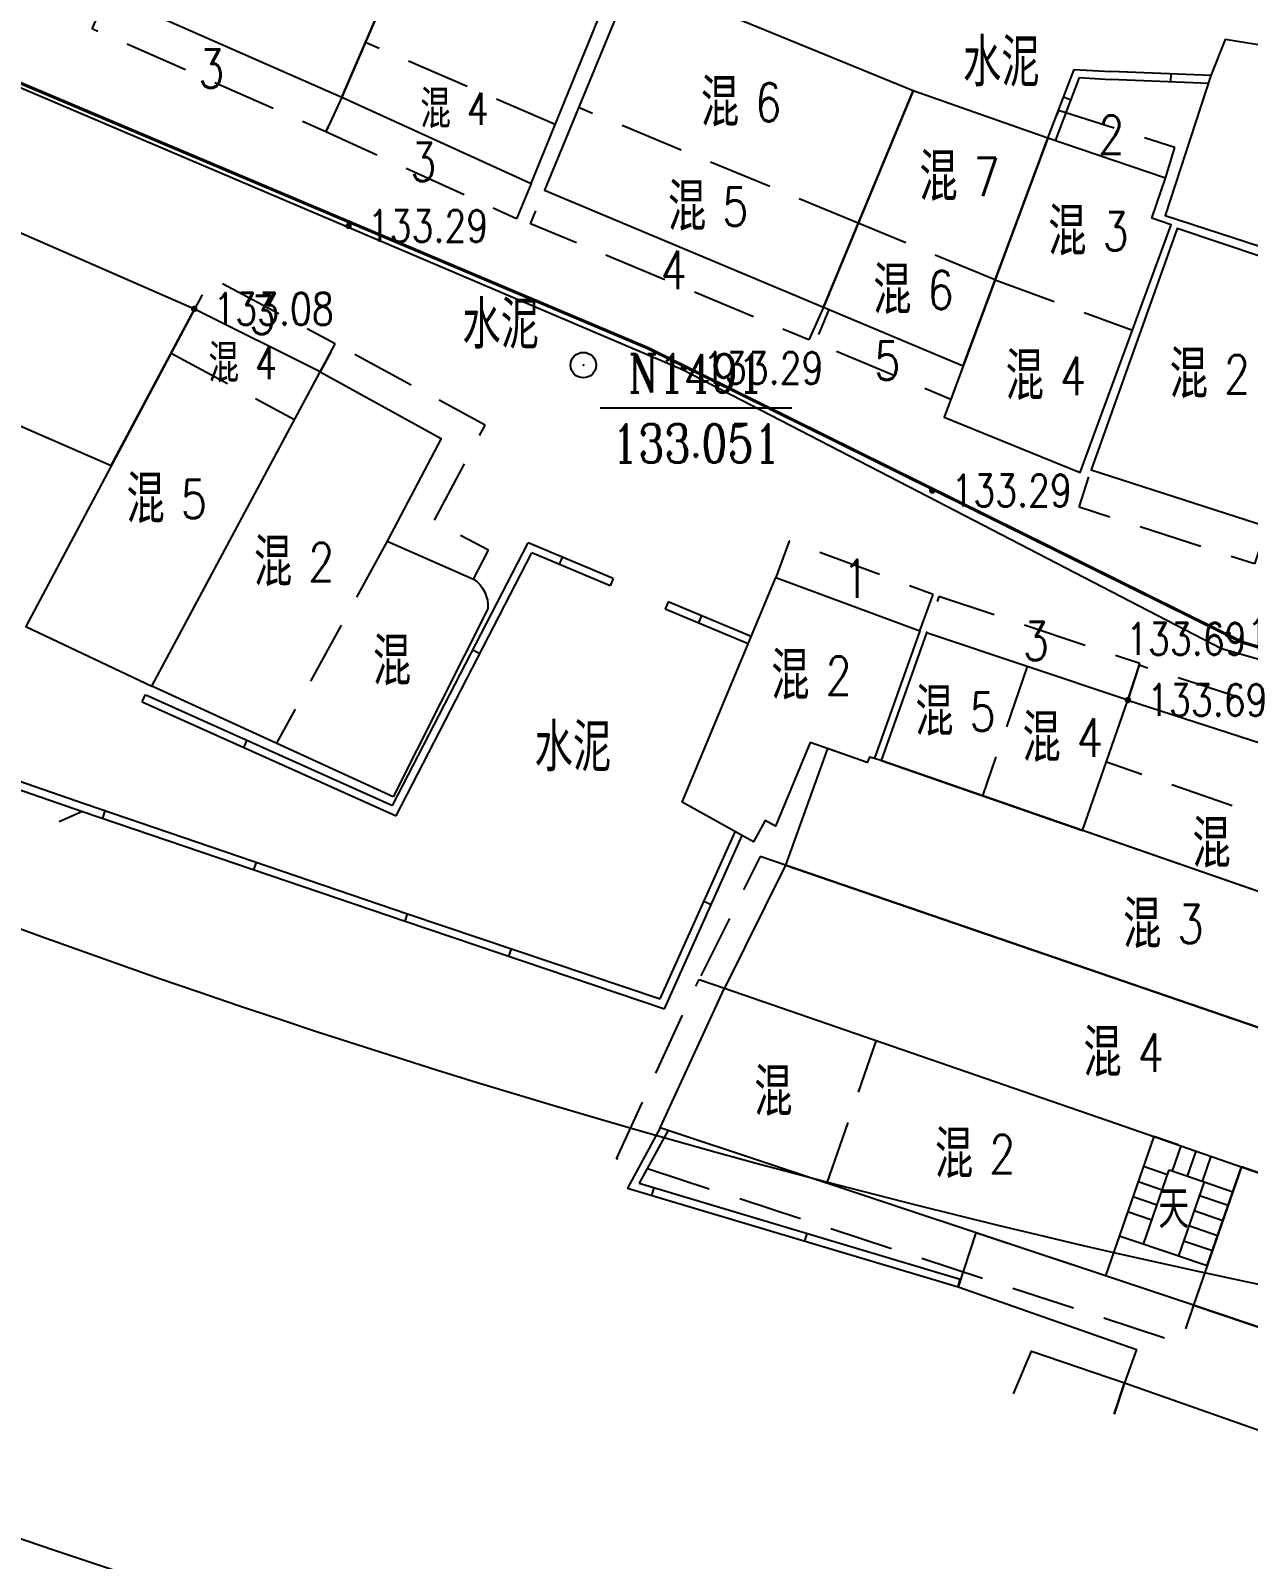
# Model space of a CAD drawing. Extents: x 529262 to 576451, y 2694391 to 2717535.
# Drawn here: x 566896.51 to 566934.64, y 2709936.6 to 2709984.47 of the extents above; entities that cross this region are included whole.
import ezdxf
from ezdxf.enums import TextEntityAlignment as Align
from ezdxf.xclip import XClip

# ---------------------------------------------------------------- set-up
doc = ezdxf.new("R2010")
doc.units = 0
doc.header["$XCLIPFRAME"] = 0
doc.linetypes.add('X5', pattern=[3, 2, -1])
for name, color, linetype in [('a红线图', 1, 'Continuous'), ('GCD', 8, 'Continuous'), ('JMD', 8, 'Continuous'), ('KZD', 8, 'Continuous'), ('PP-COM', 7, 'Continuous'), ('RD-中线', 40, 'Continuous'), ('RD-红线', 7, 'Continuous'), ('ZJ', 7, 'Continuous'), ('污水管径标注_W10-', 202, 'Continuous')]:
    doc.layers.add(name, color=color, linetype=linetype)
doc.styles.add('HZ', font='rs.shx', dxfattribs={"width": 0.8, "bigfont": 'hztxt.shx'})
doc.styles.add('romanc', font='romanc.shx', dxfattribs={"width": 0.8})

# ---------------------------------------------------------------- blocks, each defined once
blk = doc.blocks.new('A$C19FD0107')
at = {"layer": 'RD-中线', "color": 8, "linetype": 'Continuous', "flags": 128}
for points in [[(-4915.644, 15741.627), (-4680.014, 15724.535, -0.06919), (-4464.529, 15678.478), (-4107.284, 15548.587, 0.074087), (-4020.642, 15530.949), (-3764.952, 15517.406)], [(-4490.734, 14139.438, 0), (-4490.29, 14139.417)], [(-3818.251, 14086.168, 0), (-3817.74, 14086.169)]]:
    blk.add_lwpolyline(points, format="xyb", dxfattribs=at)
at = {"layer": 'RD-红线', "color": 8, "linetype": 'Continuous', "flags": 128}
blk.add_lwpolyline([(-4584.201, 15730.063, -0.039951), (-4458.379, 15695.394), (-4101.133, 15565.504, 0.074087), (-4019.69, 15548.924), (-3378.211, 15514.945)], format="xyb", dxfattribs=at)
blk = doc.blocks.new('gc117')
at = {"color": 8}
blk.add_circle((0, 0), 0.8, dxfattribs=at)
blk.add_point((0, 0), dxfattribs=at)
blk = doc.blocks.new('GC200')
at = {"linetype": 'Continuous', "const_width": 0.2, "flags": 128}
blk.add_lwpolyline([(-0.1, 0, 1), (0.1, 0, 1)], format="xyb", close=True, dxfattribs=at)

msp = doc.modelspace()

# ---------------------------------------------------------------- linework, layer by layer
at = {"layer": 'a红线图', "color": 8, "linetype": 'Continuous', "lineweight": 0, "const_width": 0.1, "elevation": 1, "flags": 128}
msp.add_lwpolyline([(566696.597, 2710071.626), (566725.76, 2710055.912), (566732.088, 2710053.298), (566751.244, 2710045.851), (566769.178, 2710038.018), (566805.651, 2710021.905), (566842.329, 2710005.646), (566879.093, 2709990.054), (566915.838, 2709974.529), (566934.446, 2709965.319), (566949.35, 2709960.864), (566992.946, 2709958.837), (567025.375, 2709957.24)], dxfattribs=at)
msp.add_lwpolyline([(566696.597, 2710071.626), (566725.76, 2710055.912), (566732.088, 2710053.298), (566751.244, 2710045.851), (566769.178, 2710038.018), (566805.651, 2710021.905), (566842.329, 2710005.646), (566879.093, 2709990.054), (566915.838, 2709974.529), (566934.446, 2709965.319), (566949.35, 2709960.864), (566992.946, 2709958.837), (567025.375, 2709957.24)], dxfattribs=at)
at = {"layer": 'JMD', "linetype": 'Continuous'}
for p, q in [((566932.21, 2709983.119), (566932.2, 2709982.869)), ((566932.21, 2709983.119), (566932.2, 2709982.869)), ((566932.21, 2709983.119), (566932.2, 2709982.869)), ((566932.21, 2709983.119), (566932.2, 2709982.869)), ((566928.853, 2709982.395), (566929.087, 2709982.306)), ((566928.853, 2709982.395), (566929.087, 2709982.306)), ((566928.853, 2709982.395), (566929.087, 2709982.306)), ((566928.853, 2709982.395), (566929.087, 2709982.306)), ((566913.157, 2709967.987), (566913.06, 2709967.757)), ((566913.157, 2709967.987), (566913.06, 2709967.757)), ((566913.157, 2709967.987), (566913.06, 2709967.757)), ((566913.157, 2709967.987), (566913.06, 2709967.757)), ((566914.756, 2709967.315), (566914.659, 2709967.085)), ((566914.756, 2709967.315), (566914.659, 2709967.085)), ((566914.756, 2709967.315), (566914.659, 2709967.085)), ((566914.756, 2709967.315), (566914.659, 2709967.085)), ((566916.476, 2709966.586), (566916.379, 2709966.355)), ((566916.476, 2709966.586), (566916.379, 2709966.355)), ((566916.476, 2709966.586), (566916.379, 2709966.355)), ((566916.476, 2709966.586), (566916.379, 2709966.355)), ((566917.515, 2709966.153), (566917.419, 2709965.922)), ((566917.515, 2709966.153), (566917.419, 2709965.922)), ((566917.515, 2709966.153), (566917.419, 2709965.922)), ((566917.515, 2709966.153), (566917.419, 2709965.922)), ((566910.578, 2709964.958), (566910.356, 2709965.072)), ((566910.578, 2709964.958), (566910.356, 2709965.072)), ((566910.578, 2709964.958), (566910.356, 2709965.072)), ((566910.578, 2709964.958), (566910.356, 2709965.072)), ((566900.006, 2709963.452), (566900.108, 2709963.681)), ((566900.006, 2709963.452), (566900.108, 2709963.681)), ((566900.006, 2709963.452), (566900.108, 2709963.681)), ((566900.006, 2709963.452), (566900.108, 2709963.681)), ((566903.188, 2709962.026), (566903.29, 2709962.254)), ((566903.188, 2709962.026), (566903.29, 2709962.254)), ((566903.188, 2709962.026), (566903.29, 2709962.254)), ((566903.188, 2709962.026), (566903.29, 2709962.254)), ((566898.141, 2709960.022), (566897.411, 2709959.693)), ((566898.141, 2709960.022), (566897.411, 2709959.693)), ((566898.141, 2709960.022), (566897.411, 2709959.693)), ((566898.77, 2709959.808), (566898.851, 2709960.044)), ((566898.77, 2709959.808), (566898.851, 2709960.044)), ((566898.77, 2709959.808), (566898.851, 2709960.044)), ((566898.77, 2709959.808), (566898.851, 2709960.044)), ((566903.503, 2709958.195), (566903.584, 2709958.431)), ((566903.503, 2709958.195), (566903.584, 2709958.431)), ((566903.503, 2709958.195), (566903.584, 2709958.431)), ((566903.503, 2709958.195), (566903.584, 2709958.431)), ((566908.236, 2709956.582), (566908.316, 2709956.819)), ((566908.236, 2709956.582), (566908.316, 2709956.819)), ((566908.236, 2709956.582), (566908.316, 2709956.819)), ((566908.236, 2709956.582), (566908.316, 2709956.819)), ((566917.817, 2709957.095), (566917.589, 2709957.197)), ((566917.817, 2709957.095), (566917.589, 2709957.197)), ((566917.817, 2709957.095), (566917.589, 2709957.197)), ((566917.817, 2709957.095), (566917.589, 2709957.197)), ((566911.484, 2709955.486), (566911.564, 2709955.723)), ((566911.484, 2709955.486), (566911.564, 2709955.723)), ((566911.484, 2709955.486), (566911.564, 2709955.723)), ((566911.484, 2709955.486), (566911.564, 2709955.723)), ((566932.435, 2709949.584), (566931.68, 2709949.847)), ((566932.435, 2709949.584), (566931.68, 2709949.847)), ((566932.435, 2709949.584), (566931.68, 2709949.847)), ((566932.435, 2709949.584), (566931.68, 2709949.847)), ((566932.261, 2709948.767), (566932.533, 2709949.551)), ((566932.261, 2709948.767), (566932.533, 2709949.551)), ((566932.261, 2709948.767), (566932.533, 2709949.551)), ((566932.261, 2709948.767), (566932.533, 2709949.551)), ((566932.734, 2709948.603), (566933.006, 2709949.387)), ((566932.734, 2709948.603), (566933.006, 2709949.387)), ((566932.734, 2709948.603), (566933.006, 2709949.387)), ((566932.734, 2709948.603), (566933.006, 2709949.387)), ((566933.206, 2709948.439), (566933.478, 2709949.223)), ((566933.206, 2709948.439), (566933.478, 2709949.223)), ((566933.206, 2709948.439), (566933.478, 2709949.223)), ((566933.206, 2709948.439), (566933.478, 2709949.223)), ((566932.107, 2709948.639), (566931.35, 2709948.9)), ((566932.107, 2709948.639), (566931.35, 2709948.9)), ((566932.107, 2709948.639), (566931.35, 2709948.9)), ((566932.107, 2709948.639), (566931.35, 2709948.9)), ((566931.354, 2709946.474), (566932.163, 2709948.801)), ((566931.354, 2709946.474), (566932.163, 2709948.801)), ((566931.354, 2709946.474), (566932.163, 2709948.801)), ((566931.354, 2709946.474), (566932.163, 2709948.801)), ((566932.163, 2709948.801), (566933.253, 2709948.423)), ((566932.163, 2709948.801), (566933.253, 2709948.423)), ((566932.163, 2709948.801), (566933.253, 2709948.423)), ((566932.163, 2709948.801), (566933.253, 2709948.423)), ((566933.348, 2709945.805), (566934.423, 2709948.895)), ((566933.348, 2709945.805), (566934.423, 2709948.895)), ((566933.348, 2709945.805), (566934.423, 2709948.895)), ((566933.348, 2709945.805), (566934.423, 2709948.895)), ((566934.151, 2709948.111), (566934.423, 2709948.895)), ((566934.151, 2709948.111), (566934.423, 2709948.895)), ((566934.151, 2709948.111), (566934.423, 2709948.895)), ((566934.151, 2709948.111), (566934.423, 2709948.895)), ((566915.965, 2709947.998), (566916.036, 2709948.237)), ((566915.965, 2709947.998), (566916.036, 2709948.237)), ((566915.965, 2709947.998), (566916.036, 2709948.237)), ((566915.965, 2709947.998), (566916.036, 2709948.237)), ((566931.943, 2709948.167), (566931.186, 2709948.426)), ((566931.943, 2709948.167), (566931.186, 2709948.426)), ((566931.943, 2709948.167), (566931.186, 2709948.426)), ((566931.943, 2709948.167), (566931.186, 2709948.426)), ((566933.253, 2709948.423), (566932.447, 2709946.107)), ((566933.253, 2709948.423), (566932.447, 2709946.107)), ((566933.253, 2709948.423), (566932.447, 2709946.107)), ((566933.253, 2709948.423), (566932.447, 2709946.107)), ((566933.253, 2709948.423), (566934.151, 2709948.113)), ((566933.253, 2709948.423), (566934.151, 2709948.113)), ((566933.253, 2709948.423), (566934.151, 2709948.113)), ((566933.253, 2709948.423), (566934.151, 2709948.113)), ((566931.778, 2709947.695), (566931.021, 2709947.953)), ((566931.778, 2709947.695), (566931.021, 2709947.953)), ((566931.778, 2709947.695), (566931.021, 2709947.953)), ((566931.778, 2709947.695), (566931.021, 2709947.953)), ((566933.104, 2709947.996), (566934.003, 2709947.688)), ((566933.104, 2709947.996), (566934.003, 2709947.688)), ((566933.104, 2709947.996), (566934.003, 2709947.688)), ((566933.104, 2709947.996), (566934.003, 2709947.688)), ((566931.614, 2709947.223), (566930.856, 2709947.479)), ((566931.614, 2709947.223), (566930.856, 2709947.479)), ((566931.614, 2709947.223), (566930.856, 2709947.479)), ((566931.614, 2709947.223), (566930.856, 2709947.479)), ((566932.94, 2709947.524), (566933.839, 2709947.217)), ((566932.94, 2709947.524), (566933.839, 2709947.217)), ((566932.94, 2709947.524), (566933.839, 2709947.217)), ((566932.94, 2709947.524), (566933.839, 2709947.217)), ((566920.756, 2709946.568), (566920.828, 2709946.808)), ((566920.756, 2709946.568), (566920.828, 2709946.808)), ((566920.756, 2709946.568), (566920.828, 2709946.808)), ((566920.756, 2709946.568), (566920.828, 2709946.808)), ((566932.776, 2709947.051), (566933.676, 2709946.746)), ((566932.776, 2709947.051), (566933.676, 2709946.746)), ((566932.776, 2709947.051), (566933.676, 2709946.746)), ((566932.776, 2709947.051), (566933.676, 2709946.746)), ((566932.612, 2709946.579), (566933.512, 2709946.276)), ((566932.612, 2709946.579), (566933.512, 2709946.276)), ((566932.612, 2709946.579), (566933.512, 2709946.276)), ((566932.612, 2709946.579), (566933.512, 2709946.276)), ((566932.447, 2709946.107), (566933.348, 2709945.805)), ((566932.447, 2709946.107), (566933.348, 2709945.805)), ((566932.447, 2709946.107), (566933.348, 2709945.805)), ((566932.447, 2709946.107), (566933.348, 2709945.805)), ((566925.548, 2709945.139), (566925.619, 2709945.379)), ((566925.548, 2709945.139), (566925.619, 2709945.379)), ((566925.548, 2709945.139), (566925.619, 2709945.379)), ((566925.548, 2709945.139), (566925.619, 2709945.379))]:
    msp.add_line(p, q, dxfattribs=at)
at = {"layer": 'JMD', "linetype": 'Continuous', "flags": 128}
for points, elevation in [([(566908.951, 2709988.637), (566901.408, 2709991.523), (566898.919, 2709985.622), (566906.259, 2709982.39)], 133.159), ([(566908.951, 2709988.637), (566901.408, 2709991.523), (566898.919, 2709985.622), (566906.259, 2709982.39)], 133.159), ([(566908.951, 2709988.637), (566901.408, 2709991.523), (566898.919, 2709985.622), (566906.259, 2709982.39)], 133.159), ([(566908.951, 2709988.637), (566901.408, 2709991.523), (566898.919, 2709985.622), (566906.259, 2709982.39)], 133.159), ([(566914.921, 2709986.394), (566908.951, 2709988.637), (566906.259, 2709982.39), (566912.181, 2709979.682)], 133.274), ([(566914.921, 2709986.394), (566908.951, 2709988.637), (566906.259, 2709982.39), (566912.181, 2709979.682)], 133.274), ([(566914.921, 2709986.394), (566908.951, 2709988.637), (566906.259, 2709982.39), (566912.181, 2709979.682)], 133.274), ([(566914.921, 2709986.394), (566908.951, 2709988.637), (566906.259, 2709982.39), (566912.181, 2709979.682)], 133.274), ([(566921.332, 2709975.809), (566924.146, 2709982.587), (566915.371, 2709986.188), (566912.597, 2709979.472)], 133.585), ([(566921.332, 2709975.809), (566924.146, 2709982.587), (566915.371, 2709986.188), (566912.597, 2709979.472)], 133.585), ([(566921.332, 2709975.809), (566924.146, 2709982.587), (566915.371, 2709986.188), (566912.597, 2709979.472)], 133.585), ([(566921.332, 2709975.809), (566924.146, 2709982.587), (566915.371, 2709986.188), (566912.597, 2709979.472)], 133.585), ([(566950.542, 2709973.753), (566952.284, 2709980.015), (566942.985, 2709982.548), (566940.037, 2709983.364), (566938.829, 2709983.402), (566933.907, 2709984.188), (566933.465, 2709983.068), (566932.037, 2709978.677), (566938.423, 2709976.6), (566938.552, 2709977.144), (566938.943, 2709978.78), (566939.594, 2709981.51), (566942.485, 2709980.752), (566941.268, 2709976.376)], 133.831), ([(566950.542, 2709973.753), (566952.284, 2709980.015), (566942.985, 2709982.548), (566940.037, 2709983.364), (566938.829, 2709983.402), (566933.907, 2709984.188), (566933.465, 2709983.068), (566932.037, 2709978.677), (566938.423, 2709976.6), (566938.552, 2709977.144), (566938.943, 2709978.78), (566939.594, 2709981.51), (566942.485, 2709980.752), (566941.268, 2709976.376)], 133.831), ([(566950.542, 2709973.753), (566952.284, 2709980.015), (566942.985, 2709982.548), (566940.037, 2709983.364), (566938.829, 2709983.402), (566933.907, 2709984.188), (566933.465, 2709983.068), (566932.037, 2709978.677), (566938.423, 2709976.6), (566938.552, 2709977.144), (566938.943, 2709978.78), (566939.594, 2709981.51), (566942.485, 2709980.752), (566941.268, 2709976.376)], 133.831), ([(566950.542, 2709973.753), (566952.284, 2709980.015), (566942.985, 2709982.548), (566940.037, 2709983.364), (566938.829, 2709983.402), (566933.907, 2709984.188), (566933.465, 2709983.068), (566932.037, 2709978.677), (566938.423, 2709976.6), (566938.552, 2709977.144), (566938.943, 2709978.78), (566939.594, 2709981.51), (566942.485, 2709980.752), (566941.268, 2709976.376)], 133.831), ([(566928.364, 2709981.101), (566924.146, 2709982.587), (566921.332, 2709975.809), (566925.713, 2709973.976)], 134.231), ([(566928.364, 2709981.101), (566924.146, 2709982.587), (566921.332, 2709975.809), (566925.713, 2709973.976)], 134.231), ([(566928.364, 2709981.101), (566924.146, 2709982.587), (566921.332, 2709975.809), (566925.713, 2709973.976)], 134.231), ([(566928.364, 2709981.101), (566924.146, 2709982.587), (566921.332, 2709975.809), (566925.713, 2709973.976)], 134.231), ([(566932.041, 2709979.852), (566928.364, 2709981.101), (566925.113, 2709972.362), (566929.374, 2709970.63), (566932.216, 2709978.39), (566931.613, 2709978.594)], 137.535), ([(566932.041, 2709979.852), (566928.364, 2709981.101), (566925.113, 2709972.362), (566929.374, 2709970.63), (566932.216, 2709978.39), (566931.613, 2709978.594)], 137.535), ([(566932.041, 2709979.852), (566928.364, 2709981.101), (566925.113, 2709972.362), (566929.374, 2709970.63), (566932.216, 2709978.39), (566931.613, 2709978.594)], 137.535), ([(566932.041, 2709979.852), (566928.364, 2709981.101), (566925.113, 2709972.362), (566929.374, 2709970.63), (566932.216, 2709978.39), (566931.613, 2709978.594)], 137.535), ([(566899.041, 2709970.85), (566901.649, 2709975.749), (566891.538, 2709980.159), (566888.924, 2709975.263)], 133.096), ([(566899.041, 2709970.85), (566901.649, 2709975.749), (566891.538, 2709980.159), (566888.924, 2709975.263)], 133.096), ([(566899.041, 2709970.85), (566901.649, 2709975.749), (566891.538, 2709980.159), (566888.924, 2709975.263)], 133.096), ([(566899.041, 2709970.85), (566901.649, 2709975.749), (566891.538, 2709980.159), (566888.924, 2709975.263)], 133.096), ([(566905.574, 2709973.784), (566901.649, 2709975.749), (566896.361, 2709965.815), (566900.306, 2709963.94)], 133.123), ([(566905.574, 2709973.784), (566901.649, 2709975.749), (566896.361, 2709965.815), (566900.306, 2709963.94)], 133.123), ([(566905.574, 2709973.784), (566901.649, 2709975.749), (566896.361, 2709965.815), (566900.306, 2709963.94)], 133.123), ([(566905.574, 2709973.784), (566901.649, 2709975.749), (566896.361, 2709965.815), (566900.306, 2709963.94)], 133.123), ([(566930.868, 2709963.51), (566946.165, 2709958.557), (566944.864, 2709954.073), (566929.449, 2709959.424)], 133.691), ([(566930.868, 2709963.51), (566946.165, 2709958.557), (566944.864, 2709954.073), (566929.449, 2709959.424)], 133.691), ([(566930.868, 2709963.51), (566946.165, 2709958.557), (566944.864, 2709954.073), (566929.449, 2709959.424)], 133.691), ([(566930.868, 2709963.51), (566946.165, 2709958.557), (566944.864, 2709954.073), (566929.449, 2709959.424)], 133.691), ([(566930.162, 2709945.481), (566926.11, 2709946.83), (566925.548, 2709945.139), (566931.133, 2709943.17), (566930.765, 2709942.126), (566939.324, 2709939.108), (566939.781, 2709940.298), (566940.62, 2709940.003), (566941.241, 2709941.75), (566932.915, 2709944.558)], 133.87), ([(566930.162, 2709945.481), (566926.11, 2709946.83), (566925.548, 2709945.139), (566931.133, 2709943.17), (566930.765, 2709942.126), (566939.324, 2709939.108), (566939.781, 2709940.298), (566940.62, 2709940.003), (566941.241, 2709941.75), (566932.915, 2709944.558)], 133.87), ([(566930.162, 2709945.481), (566926.11, 2709946.83), (566925.548, 2709945.139), (566931.133, 2709943.17), (566930.765, 2709942.126), (566939.324, 2709939.108), (566939.781, 2709940.298), (566940.62, 2709940.003), (566941.241, 2709941.75), (566932.915, 2709944.558)], 133.87), ([(566930.162, 2709945.481), (566926.11, 2709946.83), (566925.548, 2709945.139), (566931.133, 2709943.17), (566930.765, 2709942.126), (566939.324, 2709939.108), (566939.781, 2709940.298), (566940.62, 2709940.003), (566941.241, 2709941.75), (566932.915, 2709944.558)], 133.87)]:
    msp.add_lwpolyline(points, close=True, dxfattribs=dict(at, elevation=elevation))
at = {"layer": 'JMD', "linetype": 'X5', "flags": 128}
for points, elevation in [([(566906.259, 2709982.39), (566905.761, 2709981.302), (566898.437, 2709984.528), (566898.919, 2709985.622)], 132.781), ([(566906.259, 2709982.39), (566905.761, 2709981.302), (566898.437, 2709984.528), (566898.919, 2709985.622)], 132.781), ([(566906.259, 2709982.39), (566905.761, 2709981.302), (566898.437, 2709984.528), (566898.919, 2709985.622)], 132.781), ([(566906.259, 2709982.39), (566905.761, 2709981.302), (566898.437, 2709984.528), (566898.919, 2709985.622)], 132.781), ([(566912.937, 2709981.534), (566906.993, 2709984.095)], 133.274), ([(566912.937, 2709981.534), (566906.993, 2709984.095)], 133.274), ([(566912.937, 2709981.534), (566906.993, 2709984.095)], 133.274), ([(566912.937, 2709981.534), (566906.993, 2709984.095)], 133.274), ([(566912.181, 2709979.682), (566911.726, 2709978.575), (566905.761, 2709981.302), (566906.259, 2709982.39)], 133.274), ([(566912.181, 2709979.682), (566911.726, 2709978.575), (566905.761, 2709981.302), (566906.259, 2709982.39)], 133.274), ([(566912.181, 2709979.682), (566911.726, 2709978.575), (566905.761, 2709981.302), (566906.259, 2709982.39)], 133.274), ([(566912.181, 2709979.682), (566911.726, 2709978.575), (566905.761, 2709981.302), (566906.259, 2709982.39)], 133.274), ([(566922.425, 2709978.442), (566913.665, 2709982.06)], 134.231), ([(566922.425, 2709978.442), (566913.665, 2709982.06)], 134.231), ([(566922.425, 2709978.442), (566913.665, 2709982.06)], 134.231), ([(566922.425, 2709978.442), (566913.665, 2709982.06)], 134.231), ([(566932.041, 2709979.852), (566932.338, 2709980.811), (566928.693, 2709981.972), (566928.364, 2709981.101)], 137.535), ([(566932.041, 2709979.852), (566932.338, 2709980.811), (566928.693, 2709981.972), (566928.364, 2709981.101)], 137.535), ([(566932.041, 2709979.852), (566932.338, 2709980.811), (566928.693, 2709981.972), (566928.364, 2709981.101)], 137.535), ([(566932.041, 2709979.852), (566932.338, 2709980.811), (566928.693, 2709981.972), (566928.364, 2709981.101)], 137.535), ([(566921.332, 2709975.809), (566920.878, 2709974.787), (566912.16, 2709978.425), (566912.597, 2709979.472)], 133.585), ([(566921.332, 2709975.809), (566920.878, 2709974.787), (566912.16, 2709978.425), (566912.597, 2709979.472)], 133.585), ([(566921.332, 2709975.809), (566920.878, 2709974.787), (566912.16, 2709978.425), (566912.597, 2709979.472)], 133.585), ([(566921.332, 2709975.809), (566920.878, 2709974.787), (566912.16, 2709978.425), (566912.597, 2709979.472)], 133.585), ([(566926.68, 2709976.675), (566922.425, 2709978.442)], 134.231), ([(566926.68, 2709976.675), (566922.425, 2709978.442)], 134.231), ([(566926.68, 2709976.675), (566922.425, 2709978.442)], 134.231), ([(566926.68, 2709976.675), (566922.425, 2709978.442)], 134.231), ([(566905.574, 2709973.784), (566906.051, 2709974.663), (566902.17, 2709976.729), (566901.649, 2709975.749)], 133.252), ([(566905.574, 2709973.784), (566906.051, 2709974.663), (566902.17, 2709976.729), (566901.649, 2709975.749)], 133.252), ([(566905.574, 2709973.784), (566906.051, 2709974.663), (566902.17, 2709976.729), (566901.649, 2709975.749)], 133.252), ([(566905.574, 2709973.784), (566906.051, 2709974.663), (566902.17, 2709976.729), (566901.649, 2709975.749)], 133.252), ([(566926.68, 2709976.675), (566931.007, 2709975.09)], 134.231), ([(566926.68, 2709976.675), (566931.007, 2709975.09)], 134.231), ([(566926.68, 2709976.675), (566931.007, 2709975.09)], 134.231), ([(566926.68, 2709976.675), (566931.007, 2709975.09)], 134.231), ([(566925.713, 2709973.976), (566925.322, 2709972.925), (566921.078, 2709974.698), (566921.511, 2709975.734)], 132.539), ([(566925.713, 2709973.976), (566925.322, 2709972.925), (566921.078, 2709974.698), (566921.511, 2709975.734)], 132.539), ([(566925.713, 2709973.976), (566925.322, 2709972.925), (566921.078, 2709974.698), (566921.511, 2709975.734)], 132.539), ([(566925.713, 2709973.976), (566925.322, 2709972.925), (566921.078, 2709974.698), (566921.511, 2709975.734)], 132.539), ([(566910.381, 2709967.299), (566910.844, 2709968.202), (566909.132, 2709969.101), (566910.74, 2709972.113), (566906.051, 2709974.663), (566905.574, 2709973.784)], 134.929), ([(566910.381, 2709967.299), (566910.844, 2709968.202), (566909.132, 2709969.101), (566910.74, 2709972.113), (566906.051, 2709974.663), (566905.574, 2709973.784)], 134.929), ([(566910.381, 2709967.299), (566910.844, 2709968.202), (566909.132, 2709969.101), (566910.74, 2709972.113), (566906.051, 2709974.663), (566905.574, 2709973.784)], 134.929), ([(566910.381, 2709967.299), (566910.844, 2709968.202), (566909.132, 2709969.101), (566910.74, 2709972.113), (566906.051, 2709974.663), (566905.574, 2709973.784)], 134.929), ([(566900.912, 2709974.366), (566904.778, 2709972.297)], 133.123), ([(566900.912, 2709974.366), (566904.778, 2709972.297)], 133.123), ([(566900.912, 2709974.366), (566904.778, 2709972.297)], 133.123), ([(566900.912, 2709974.366), (566904.778, 2709972.297)], 133.123), ([(566907.678, 2709968.488), (566904.214, 2709962.157)], 133.303), ([(566907.678, 2709968.488), (566904.214, 2709962.157)], 133.303), ([(566907.678, 2709968.488), (566904.214, 2709962.157)], 133.303), ([(566907.678, 2709968.488), (566904.214, 2709962.157)], 133.303), ([(566924.354, 2709965.678), (566924.771, 2709966.815), (566920.266, 2709968.486), (566919.845, 2709967.35)], 133.599), ([(566924.354, 2709965.678), (566924.771, 2709966.815), (566920.266, 2709968.486), (566919.845, 2709967.35)], 133.599), ([(566924.354, 2709965.678), (566924.771, 2709966.815), (566920.266, 2709968.486), (566919.845, 2709967.35)], 133.599), ([(566924.354, 2709965.678), (566924.771, 2709966.815), (566920.266, 2709968.486), (566919.845, 2709967.35)], 133.599), ([(566944.864, 2709954.073), (566945.994, 2709953.665), (566947.615, 2709959.288), (566931.219, 2709964.597), (566930.868, 2709963.51)], 133.846), ([(566944.864, 2709954.073), (566945.994, 2709953.665), (566947.615, 2709959.288), (566931.219, 2709964.597), (566930.868, 2709963.51)], 133.846), ([(566944.864, 2709954.073), (566945.994, 2709953.665), (566947.615, 2709959.288), (566931.219, 2709964.597), (566930.868, 2709963.51)], 133.846), ([(566944.864, 2709954.073), (566945.994, 2709953.665), (566947.615, 2709959.288), (566931.219, 2709964.597), (566930.868, 2709963.51)], 133.846), ([(566939.804, 2709958.232), (566930.193, 2709961.568)], 149.718), ([(566939.804, 2709958.232), (566930.193, 2709961.568)], 149.718), ([(566939.804, 2709958.232), (566930.193, 2709961.568)], 149.718), ([(566939.804, 2709958.232), (566930.193, 2709961.568)], 149.718), ([(566920.144, 2709958.335), (566919.354, 2709958.606), (566917.442, 2709954.761), (566918.236, 2709954.485)], 134.507), ([(566920.144, 2709958.335), (566919.354, 2709958.606), (566917.442, 2709954.761), (566918.236, 2709954.485)], 134.507), ([(566920.144, 2709958.335), (566919.354, 2709958.606), (566917.442, 2709954.761), (566918.236, 2709954.485)], 134.507), ([(566920.144, 2709958.335), (566919.354, 2709958.606), (566917.442, 2709954.761), (566918.236, 2709954.485)], 134.507), ([(566921.448, 2709948.397), (566922.99, 2709952.832)], 136.286), ([(566921.448, 2709948.397), (566922.99, 2709952.832)], 136.286), ([(566921.448, 2709948.397), (566922.99, 2709952.832)], 136.286), ([(566921.448, 2709948.397), (566922.99, 2709952.832)], 136.286)]:
    msp.add_lwpolyline(points, dxfattribs=dict(at, elevation=elevation))
at = {"layer": 'JMD', "linetype": 'Continuous', "flags": 128}
for points in [[(566928.364, 2709981.101), (566929.18, 2709983.257)], [(566928.364, 2709981.101), (566929.18, 2709983.257)], [(566928.364, 2709981.101), (566929.18, 2709983.257)], [(566928.364, 2709981.101), (566929.18, 2709983.257)], [(566929.18, 2709983.257), (566930.329, 2709983.195)], [(566929.18, 2709983.257), (566930.329, 2709983.195)], [(566929.18, 2709983.257), (566930.329, 2709983.195)], [(566929.18, 2709983.257), (566930.329, 2709983.195)], [(566933.465, 2709983.068), (566930.329, 2709983.195)], [(566933.465, 2709983.068), (566930.329, 2709983.195)], [(566933.465, 2709983.068), (566930.329, 2709983.195)], [(566933.465, 2709983.068), (566930.329, 2709983.195)], [(566928.601, 2709981.021), (566929.349, 2709982.998)], [(566928.601, 2709981.021), (566929.349, 2709982.998)], [(566928.601, 2709981.021), (566929.349, 2709982.998)], [(566928.601, 2709981.021), (566929.349, 2709982.998)], [(566929.349, 2709982.998), (566930.319, 2709982.945)], [(566929.349, 2709982.998), (566930.319, 2709982.945)], [(566929.349, 2709982.998), (566930.319, 2709982.945)], [(566929.349, 2709982.998), (566930.319, 2709982.945)], [(566933.406, 2709982.82), (566930.319, 2709982.945)], [(566933.406, 2709982.82), (566930.319, 2709982.945)], [(566933.406, 2709982.82), (566930.319, 2709982.945)], [(566933.406, 2709982.82), (566930.319, 2709982.945)], [(566870.547, 2709969.577), (566898.141, 2709960.022)], [(566870.547, 2709969.577), (566898.141, 2709960.022)], [(566870.547, 2709969.577), (566898.141, 2709960.022)], [(566870.547, 2709969.577), (566898.141, 2709960.022)], [(566907.848, 2709960.212), (566912.092, 2709968.435)], [(566907.848, 2709960.212), (566912.092, 2709968.435)], [(566907.848, 2709960.212), (566912.092, 2709968.435)], [(566907.848, 2709960.212), (566912.092, 2709968.435)], [(566914.756, 2709967.315), (566912.092, 2709968.435)], [(566914.756, 2709967.315), (566912.092, 2709968.435)], [(566914.756, 2709967.315), (566912.092, 2709968.435)], [(566914.756, 2709967.315), (566912.092, 2709968.435)], [(566907.962, 2709959.887), (566912.207, 2709968.115)], [(566907.962, 2709959.887), (566912.207, 2709968.115)], [(566907.962, 2709959.887), (566912.207, 2709968.115)], [(566907.962, 2709959.887), (566912.207, 2709968.115)], [(566914.659, 2709967.085), (566912.207, 2709968.115)], [(566914.659, 2709967.085), (566912.207, 2709968.115)], [(566914.659, 2709967.085), (566912.207, 2709968.115)], [(566914.659, 2709967.085), (566912.207, 2709968.115)], [(566918.978, 2709965.271), (566916.379, 2709966.355)], [(566918.978, 2709965.271), (566916.379, 2709966.355)], [(566918.978, 2709965.271), (566916.379, 2709966.355)], [(566918.978, 2709965.271), (566916.379, 2709966.355)], [(566919.074, 2709965.502), (566916.476, 2709966.586)], [(566919.074, 2709965.502), (566916.476, 2709966.586)], [(566919.074, 2709965.502), (566916.476, 2709966.586)], [(566919.074, 2709965.502), (566916.476, 2709966.586)], [(566882.375, 2709965.746), (566898.222, 2709960.258)], [(566882.375, 2709965.746), (566898.222, 2709960.258)], [(566882.375, 2709965.746), (566898.222, 2709960.258)], [(566882.375, 2709965.746), (566898.222, 2709960.258)], [(566900.006, 2709963.452), (566907.962, 2709959.887)], [(566900.006, 2709963.452), (566907.962, 2709959.887)], [(566900.006, 2709963.452), (566907.962, 2709959.887)], [(566900.006, 2709963.452), (566907.962, 2709959.887)], [(566900.118, 2709963.676), (566907.848, 2709960.212)], [(566900.118, 2709963.676), (566907.848, 2709960.212)], [(566900.118, 2709963.676), (566907.848, 2709960.212)], [(566900.118, 2709963.676), (566907.848, 2709960.212)], [(566898.221, 2709960.259), (566908.316, 2709956.819)], [(566898.221, 2709960.259), (566908.316, 2709956.819)], [(566898.221, 2709960.259), (566908.316, 2709956.819)], [(566898.221, 2709960.259), (566908.316, 2709956.819)], [(566898.141, 2709960.022), (566908.236, 2709956.582)], [(566898.141, 2709960.022), (566908.236, 2709956.582)], [(566898.141, 2709960.022), (566908.236, 2709956.582)], [(566898.141, 2709960.022), (566908.236, 2709956.582)], [(566916.222, 2709954.151), (566918.571, 2709959.386)], [(566916.222, 2709954.151), (566918.571, 2709959.386)], [(566916.222, 2709954.151), (566918.571, 2709959.386)], [(566916.222, 2709954.151), (566918.571, 2709959.386)], [(566916.358, 2709953.842), (566918.79, 2709959.263)], [(566916.358, 2709953.842), (566918.79, 2709959.263)], [(566916.358, 2709953.842), (566918.79, 2709959.263)], [(566916.358, 2709953.842), (566918.79, 2709959.263)], [(566908.316, 2709956.819), (566916.222, 2709954.151)], [(566908.316, 2709956.819), (566916.222, 2709954.151)], [(566908.316, 2709956.819), (566916.222, 2709954.151)], [(566908.316, 2709956.819), (566916.222, 2709954.151)], [(566908.236, 2709956.582), (566916.358, 2709953.842)], [(566908.236, 2709956.582), (566916.358, 2709953.842)], [(566908.236, 2709956.582), (566916.358, 2709953.842)], [(566908.236, 2709956.582), (566916.358, 2709953.842)], [(566916.228, 2709950.119), (566915.196, 2709948.227)], [(566916.228, 2709950.119), (566915.196, 2709948.227)], [(566916.228, 2709950.119), (566915.196, 2709948.227)], [(566916.228, 2709950.119), (566915.196, 2709948.227)], [(566916.469, 2709950.039), (566915.563, 2709948.378)], [(566916.469, 2709950.039), (566915.563, 2709948.378)], [(566916.469, 2709950.039), (566915.563, 2709948.378)], [(566916.469, 2709950.039), (566915.563, 2709948.378)], [(566915.196, 2709948.227), (566925.548, 2709945.139)], [(566915.196, 2709948.227), (566925.548, 2709945.139)], [(566915.196, 2709948.227), (566925.548, 2709945.139)], [(566915.196, 2709948.227), (566925.548, 2709945.139)], [(566915.563, 2709948.378), (566925.619, 2709945.379)], [(566915.563, 2709948.378), (566925.619, 2709945.379)], [(566915.563, 2709948.378), (566925.619, 2709945.379)], [(566915.563, 2709948.378), (566925.619, 2709945.379)]]:
    msp.add_lwpolyline(points, dxfattribs=at)
for points in [[(566937.75, 2709976.483), (566932.408, 2709978.279), (566929.718, 2709970.72), (566935.214, 2709968.94)], [(566937.75, 2709976.483), (566932.408, 2709978.279), (566929.718, 2709970.72), (566935.214, 2709968.94)], [(566937.75, 2709976.483), (566932.408, 2709978.279), (566929.718, 2709970.72), (566935.214, 2709968.94)], [(566937.75, 2709976.483), (566932.408, 2709978.279), (566929.718, 2709970.72), (566935.214, 2709968.94)], [(566920.924, 2709962.184), (566919.829, 2709959.557), (566919.512, 2709959.734), (566919.14, 2709959.068), (566916.91, 2709960.314), (566919.845, 2709967.35), (566924.354, 2709965.678), (566922.929, 2709961.689), (566922.772, 2709961.717), (566922.707, 2709961.551)], [(566920.924, 2709962.184), (566919.829, 2709959.557), (566919.512, 2709959.734), (566919.14, 2709959.068), (566916.91, 2709960.314), (566919.845, 2709967.35), (566924.354, 2709965.678), (566922.929, 2709961.689), (566922.772, 2709961.717), (566922.707, 2709961.551)], [(566920.924, 2709962.184), (566919.829, 2709959.557), (566919.512, 2709959.734), (566919.14, 2709959.068), (566916.91, 2709960.314), (566919.845, 2709967.35), (566924.354, 2709965.678), (566922.929, 2709961.689), (566922.772, 2709961.717), (566922.707, 2709961.551)], [(566920.924, 2709962.184), (566919.829, 2709959.557), (566919.512, 2709959.734), (566919.14, 2709959.068), (566916.91, 2709960.314), (566919.845, 2709967.35), (566924.354, 2709965.678), (566922.929, 2709961.689), (566922.772, 2709961.717), (566922.707, 2709961.551)], [(566930.868, 2709963.51), (566924.566, 2709965.612), (566923.138, 2709961.614), (566929.449, 2709959.424)], [(566930.868, 2709963.51), (566924.566, 2709965.612), (566923.138, 2709961.614), (566929.449, 2709959.424)], [(566930.868, 2709963.51), (566924.566, 2709965.612), (566923.138, 2709961.614), (566929.449, 2709959.424)], [(566930.868, 2709963.51), (566924.566, 2709965.612), (566923.138, 2709961.614), (566929.449, 2709959.424)], [(566943.714, 2709950.246), (566944.864, 2709954.073), (566923.138, 2709961.614), (566922.772, 2709961.717), (566922.707, 2709961.551), (566921.458, 2709961.994), (566920.144, 2709958.335)], [(566943.714, 2709950.246), (566944.864, 2709954.073), (566923.138, 2709961.614), (566922.772, 2709961.717), (566922.707, 2709961.551), (566921.458, 2709961.994), (566920.144, 2709958.335)], [(566943.714, 2709950.246), (566944.864, 2709954.073), (566923.138, 2709961.614), (566922.772, 2709961.717), (566922.707, 2709961.551), (566921.458, 2709961.994), (566920.144, 2709958.335)], [(566943.714, 2709950.246), (566944.864, 2709954.073), (566923.138, 2709961.614), (566922.772, 2709961.717), (566922.707, 2709961.551), (566921.458, 2709961.994), (566920.144, 2709958.335)], [(566942.489, 2709946.051), (566943.714, 2709950.246), (566920.144, 2709958.335), (566918.236, 2709954.485), (566930.511, 2709950.252), (566934.987, 2709948.7)], [(566942.489, 2709946.051), (566943.714, 2709950.246), (566920.144, 2709958.335), (566918.236, 2709954.485), (566930.511, 2709950.252), (566934.987, 2709948.7)], [(566942.489, 2709946.051), (566943.714, 2709950.246), (566920.144, 2709958.335), (566918.236, 2709954.485), (566930.511, 2709950.252), (566934.987, 2709948.7)], [(566942.489, 2709946.051), (566943.714, 2709950.246), (566920.144, 2709958.335), (566918.236, 2709954.485), (566930.511, 2709950.252), (566934.987, 2709948.7)], [(566931.68, 2709949.847), (566930.162, 2709945.481), (566916.228, 2709950.119), (566918.236, 2709954.485), (566930.511, 2709950.252)], [(566931.68, 2709949.847), (566930.162, 2709945.481), (566916.228, 2709950.119), (566918.236, 2709954.485), (566930.511, 2709950.252)], [(566931.68, 2709949.847), (566930.162, 2709945.481), (566916.228, 2709950.119), (566918.236, 2709954.485), (566930.511, 2709950.252)], [(566931.68, 2709949.847), (566930.162, 2709945.481), (566916.228, 2709950.119), (566918.236, 2709954.485), (566930.511, 2709950.252)], [(566941.241, 2709941.75), (566942.489, 2709946.051), (566934.987, 2709948.7), (566934.423, 2709948.895), (566932.915, 2709944.558)], [(566941.241, 2709941.75), (566942.489, 2709946.051), (566934.987, 2709948.7), (566934.423, 2709948.895), (566932.915, 2709944.558)], [(566941.241, 2709941.75), (566942.489, 2709946.051), (566934.987, 2709948.7), (566934.423, 2709948.895), (566932.915, 2709944.558)], [(566941.241, 2709941.75), (566942.489, 2709946.051), (566934.987, 2709948.7), (566934.423, 2709948.895), (566932.915, 2709944.558)]]:
    msp.add_lwpolyline(points, close=True, dxfattribs=at)
at = {"layer": 'JMD', "linetype": 'Continuous', "elevation": 133.983, "flags": 128}
msp.add_lwpolyline([(566907.861, 2709960.475), (566900.306, 2709963.94), (566905.574, 2709973.784), (566909.367, 2709971.703), (566907.678, 2709968.488), (566910.381, 2709967.299, -0.268101), (566910.829, 2709966.362)], format="xyb", close=True, dxfattribs=at)
msp.add_lwpolyline([(566907.861, 2709960.475), (566900.306, 2709963.94), (566905.574, 2709973.784), (566909.367, 2709971.703), (566907.678, 2709968.488), (566910.381, 2709967.299, -0.268101), (566910.829, 2709966.362)], format="xyb", close=True, dxfattribs=at)
msp.add_lwpolyline([(566907.861, 2709960.475), (566900.306, 2709963.94), (566905.574, 2709973.784), (566909.367, 2709971.703), (566907.678, 2709968.488), (566910.381, 2709967.299, -0.268101), (566910.829, 2709966.362)], format="xyb", close=True, dxfattribs=at)
msp.add_lwpolyline([(566907.861, 2709960.475), (566900.306, 2709963.94), (566905.574, 2709973.784), (566909.367, 2709971.703), (566907.678, 2709968.488), (566910.381, 2709967.299, -0.268101), (566910.829, 2709966.362)], format="xyb", close=True, dxfattribs=at)
at = {"layer": 'JMD', "linetype": 'X5', "flags": 128}
for points in [[(566935.214, 2709968.94), (566934.833, 2709967.77), (566929.339, 2709969.55), (566929.718, 2709970.72)], [(566935.214, 2709968.94), (566934.833, 2709967.77), (566929.339, 2709969.55), (566929.718, 2709970.72)], [(566935.214, 2709968.94), (566934.833, 2709967.77), (566929.339, 2709969.55), (566929.718, 2709970.72)], [(566935.214, 2709968.94), (566934.833, 2709967.77), (566929.339, 2709969.55), (566929.718, 2709970.72)], [(566930.868, 2709963.51), (566931.237, 2709964.651), (566924.947, 2709966.756), (566924.566, 2709965.612)], [(566930.868, 2709963.51), (566931.237, 2709964.651), (566924.947, 2709966.756), (566924.566, 2709965.612)], [(566930.868, 2709963.51), (566931.237, 2709964.651), (566924.947, 2709966.756), (566924.566, 2709965.612)], [(566930.868, 2709963.51), (566931.237, 2709964.651), (566924.947, 2709966.756), (566924.566, 2709965.612)], [(566927.717, 2709964.561), (566926.311, 2709960.513)], [(566927.717, 2709964.561), (566926.311, 2709960.513)], [(566927.717, 2709964.561), (566926.311, 2709960.513)], [(566927.717, 2709964.561), (566926.311, 2709960.513)], [(566930.595, 2709946.728), (566933.348, 2709945.805), (566932.915, 2709944.558), (566932.511, 2709943.368), (566914.86, 2709949.148), (566917.442, 2709954.761), (566918.236, 2709954.485)], [(566930.595, 2709946.728), (566933.348, 2709945.805), (566932.915, 2709944.558), (566932.511, 2709943.368), (566914.86, 2709949.148), (566917.442, 2709954.761), (566918.236, 2709954.485)], [(566930.595, 2709946.728), (566933.348, 2709945.805), (566932.915, 2709944.558), (566932.511, 2709943.368), (566914.86, 2709949.148), (566917.442, 2709954.761), (566918.236, 2709954.485)], [(566930.595, 2709946.728), (566933.348, 2709945.805), (566932.915, 2709944.558), (566932.511, 2709943.368), (566914.86, 2709949.148), (566917.442, 2709954.761), (566918.236, 2709954.485)]]:
    msp.add_lwpolyline(points, dxfattribs=at)
at = {"layer": 'JMD', "linetype": 'Continuous', "elevation": 133.359, "flags": 128}
for points in [[(566927.28, 2709941.78), (566927.846, 2709943.116), (566930.765, 2709942.126), (566930.432, 2709941.146)], [(566927.28, 2709941.78), (566927.846, 2709943.116), (566930.765, 2709942.126), (566930.432, 2709941.146)], [(566927.28, 2709941.78), (566927.846, 2709943.116), (566930.765, 2709942.126), (566930.432, 2709941.146)], [(566927.28, 2709941.78), (566927.846, 2709943.116), (566930.765, 2709942.126), (566930.432, 2709941.146)], [(566930.432, 2709941.146), (566930.765, 2709942.126), (566939.324, 2709939.108), (566938.988, 2709938.233)], [(566930.432, 2709941.146), (566930.765, 2709942.126), (566939.324, 2709939.108), (566938.988, 2709938.233)]]:
    msp.add_lwpolyline(points, dxfattribs=at)
at = {"layer": 'KZD', "linetype": 'Continuous'}
msp.add_line((566920.342, 2709972.644, 133.051), (566914.342, 2709972.644, 133.051), dxfattribs=at)
msp.add_line((566920.342, 2709972.644, 133.051), (566914.342, 2709972.644, 133.051), dxfattribs=at)
msp.add_line((566920.342, 2709972.644, 133.051), (566914.342, 2709972.644, 133.051), dxfattribs=at)
msp.add_line((566920.342, 2709972.644, 133.051), (566914.342, 2709972.644, 133.051), dxfattribs=at)
at = {"layer": '污水管径标注_W10-'}
msp.add_lwpolyline([(566705.082, 2710066.576), (566722.647, 2710057.012), (566725.58, 2710055.414), (566740.949, 2710048.983), (566759.399, 2710041.263), (566777.849, 2710033.542), (566796.299, 2710025.822), (566804.915, 2710022.217), (566814.682, 2710017.946), (566833.007, 2710009.934), (566851.332, 2710001.921), (566860.805, 2709997.779), (566869.692, 2709993.991), (566888.091, 2709986.149), (566906.49, 2709978.308), (566916.921, 2709973.862), (566924.612, 2709969.88), (566933.794, 2709965.127), (566943.086, 2709962.483), (566949.736, 2709960.59), (566962.809, 2709960.024), (566982.791, 2709959.158), (567002.772, 2709958.291), (567025.47, 2709957.308)], dxfattribs=at)

# ---------------------------------------------------------------- block references
at = {"layer": 'GCD', "linetype": 'Continuous'}
ref = msp.add_blockref('GC200', (566906.469, 2709978.354, 133.29), dxfattribs=dict(at, xscale=0.5, yscale=0.5, zscale=0.5))
ref.add_attrib('height', '133.29', dxfattribs={"linetype": 'Continuous', "height": 1, "style": 'HZ', "width": 0.8}).set_placement((566907.069, 2709978.354, 133.29), align=Align.MIDDLE_LEFT)
ref = msp.add_blockref('GC200', (566901.636, 2709975.756, 133.081), dxfattribs=dict(at, xscale=0.5, yscale=0.5))
ref.add_attrib('height', '133.08', dxfattribs={"linetype": 'Continuous', "height": 1, "style": 'HZ', "width": 0.8}).set_placement((566902.236, 2709975.756, 133.081), align=Align.MIDDLE_LEFT)
ref = msp.add_blockref('GC200', (566901.636, 2709975.756, 133.081), dxfattribs=dict(at, xscale=0.5, yscale=0.5))
ref.add_attrib('height', '133.08', dxfattribs={"linetype": 'Continuous', "height": 1, "style": 'HZ', "width": 0.8}).set_placement((566902.236, 2709975.756, 133.081), align=Align.MIDDLE_LEFT)
ref = msp.add_blockref('GC200', (566916.963, 2709973.907, 133.29), dxfattribs=dict(at, xscale=0.5, yscale=0.5, zscale=0.5))
ref.add_attrib('height', '133.29', dxfattribs={"linetype": 'Continuous', "height": 1, "style": 'HZ', "width": 0.8}).set_placement((566917.563, 2709973.907, 133.29), align=Align.MIDDLE_LEFT)
ref = msp.add_blockref('GC200', (566924.741, 2709970.068, 133.29), dxfattribs=dict(at, xscale=0.5, yscale=0.5, zscale=0.5))
ref.add_attrib('height', '133.29', dxfattribs={"linetype": 'Continuous', "height": 1, "style": 'HZ', "width": 0.8}).set_placement((566925.341, 2709970.068, 133.29), align=Align.MIDDLE_LEFT)
ref = msp.add_blockref('GC200', (566933.998, 2709965.569, 133.28), dxfattribs=dict(at, xscale=0.5, yscale=0.5, zscale=0.5))
ref.add_attrib('height', '133.28', dxfattribs={"linetype": 'Continuous', "height": 1, "style": 'HZ', "width": 0.8}).set_placement((566934.598, 2709965.569, 133.28), align=Align.MIDDLE_LEFT)
ref = msp.add_blockref('GC200', (566930.868, 2709963.51, 133.691), dxfattribs=dict(at, xscale=0.5, yscale=0.5))
ref.add_attrib('height', '133.69', dxfattribs={"linetype": 'Continuous', "height": 1, "style": 'HZ', "width": 0.8}).set_placement((566931.468, 2709963.51, 133.691), align=Align.MIDDLE_LEFT)
at = {"layer": 'KZD', "linetype": 'Continuous', "xscale": 0.5, "yscale": 0.5, "zscale": 0.5}
msp.add_blockref('gc117', (566913.818, 2709973.997, 133.051), dxfattribs=at)
msp.add_blockref('gc117', (566913.818, 2709973.997, 133.051), dxfattribs=at)
msp.add_blockref('gc117', (566913.818, 2709973.997, 133.051), dxfattribs=at)
msp.add_blockref('gc117', (566913.818, 2709973.997, 133.051), dxfattribs=at)
at = {"layer": 'PP-COM'}
ref = msp.add_blockref('A$C19FD0107', (570997.993, 2694390.603), dxfattribs=at)
XClip(ref).set_block_clipping_path([(-9366.4383134884, 14428.6043910822), (-3328.4480743363, 17452.7484863754)])

# ---------------------------------------------------------------- texts
at = {"layer": 'GCD', "linetype": 'Continuous', "style": 'HZ', "width": 0.8}
msp.add_text('133.69', height=1, dxfattribs=at).set_placement((566932.696, 2709965.422), align=Align.MIDDLE)
at = {"layer": 'JMD', "linetype": 'Continuous', "style": 'HZ', "width": 0.8}
for s, height, p in [('3', 1.2, (566901.763, 2709983.284)), ('3', 1.2, (566901.763, 2709983.284)), ('3', 1.2, (566901.763, 2709983.284)), ('3', 1.2, (566901.763, 2709983.284)), ('6', 1.2, (566919.196, 2709982.221)), ('6', 1.2, (566919.196, 2709982.221)), ('6', 1.2, (566919.196, 2709982.221)), ('6', 1.2, (566919.196, 2709982.221)), ('4', 1, (566910.172, 2709982.018)), ('4', 1, (566910.172, 2709982.018)), ('4', 1, (566910.172, 2709982.018)), ('4', 1, (566910.172, 2709982.018)), ('2', 1.2, (566929.935, 2709981.211)), ('2', 1.2, (566929.935, 2709981.211)), ('2', 1.2, (566929.935, 2709981.211)), ('2', 1.2, (566929.935, 2709981.211)), ('3', 1.2, (566908.395, 2709980.362)), ('3', 1.2, (566908.395, 2709980.362)), ('3', 1.2, (566908.395, 2709980.362)), ('3', 1.2, (566908.395, 2709980.362)), ('7', 1.2, (566926.037, 2709979.89)), ('7', 1.2, (566926.037, 2709979.89)), ('7', 1.2, (566926.037, 2709979.89)), ('7', 1.2, (566926.037, 2709979.89)), ('5', 1.2, (566918.166, 2709978.955)), ('5', 1.2, (566918.166, 2709978.955)), ('5', 1.2, (566918.166, 2709978.955)), ('5', 1.2, (566918.166, 2709978.955)), ('3', 1.2, (566930.07, 2709978.185)), ('3', 1.2, (566930.07, 2709978.185)), ('3', 1.2, (566930.07, 2709978.185)), ('3', 1.2, (566930.07, 2709978.185)), ('4', 1.2, (566916.237, 2709976.973)), ('4', 1.2, (566916.237, 2709976.973)), ('4', 1.2, (566916.237, 2709976.973)), ('4', 1.2, (566916.237, 2709976.973)), ('6', 1.2, (566924.59, 2709976.347)), ('6', 1.2, (566924.59, 2709976.347)), ('6', 1.2, (566924.59, 2709976.347)), ('6', 1.2, (566924.59, 2709976.347)), ('3', 1.2, (566903.363, 2709975.57)), ('3', 1.2, (566903.363, 2709975.57)), ('3', 1.2, (566903.363, 2709975.57)), ('3', 1.2, (566903.363, 2709975.57)), ('4', 1, (566903.538, 2709974.06)), ('4', 1, (566903.538, 2709974.06)), ('4', 1, (566903.538, 2709974.06)), ('4', 1, (566903.538, 2709974.06)), ('5', 1.2, (566922.924, 2709974.133)), ('5', 1.2, (566922.924, 2709974.133)), ('5', 1.2, (566922.924, 2709974.133)), ('5', 1.2, (566922.924, 2709974.133)), ('4', 1.2, (566928.737, 2709973.657)), ('4', 1.2, (566928.737, 2709973.657)), ('4', 1.2, (566928.737, 2709973.657)), ('4', 1.2, (566928.737, 2709973.657)), ('2', 1.2, (566933.872, 2709973.713)), ('2', 1.2, (566933.872, 2709973.713)), ('2', 1.2, (566933.872, 2709973.713)), ('2', 1.2, (566933.872, 2709973.713)), ('5', 1.2, (566901.214, 2709969.8)), ('5', 1.2, (566901.214, 2709969.8)), ('5', 1.2, (566901.214, 2709969.8)), ('5', 1.2, (566901.214, 2709969.8)), ('2', 1.2, (566905.204, 2709967.827)), ('2', 1.2, (566905.204, 2709967.827)), ('2', 1.2, (566905.204, 2709967.827)), ('2', 1.2, (566905.204, 2709967.827)), ('1', 1.2, (566921.935, 2709967.308)), ('1', 1.2, (566921.935, 2709967.308)), ('1', 1.2, (566921.935, 2709967.308)), ('1', 1.2, (566921.935, 2709967.308)), ('3', 1.2, (566927.575, 2709965.355)), ('3', 1.2, (566927.575, 2709965.355)), ('3', 1.2, (566927.575, 2709965.355)), ('3', 1.2, (566927.575, 2709965.355)), ('2', 1.2, (566921.399, 2709964.275)), ('2', 1.2, (566921.399, 2709964.275)), ('2', 1.2, (566921.399, 2709964.275)), ('2', 1.2, (566921.399, 2709964.275)), ('5', 1.2, (566925.907, 2709963.142)), ('5', 1.2, (566925.907, 2709963.142)), ('5', 1.2, (566925.907, 2709963.142)), ('5', 1.2, (566925.907, 2709963.142)), ('4', 1.2, (566929.264, 2709962.329)), ('4', 1.2, (566929.264, 2709962.329)), ('4', 1.2, (566929.264, 2709962.329)), ('4', 1.2, (566929.264, 2709962.329)), ('3', 1.2, (566932.415, 2709956.492)), ('3', 1.2, (566932.415, 2709956.492)), ('3', 1.2, (566932.415, 2709956.492)), ('3', 1.2, (566932.415, 2709956.492)), ('4', 1.2, (566931.17, 2709952.468)), ('4', 1.2, (566931.17, 2709952.468)), ('4', 1.2, (566931.17, 2709952.468)), ('4', 1.2, (566931.17, 2709952.468)), ('2', 1.2, (566926.522, 2709949.292)), ('2', 1.2, (566926.522, 2709949.292)), ('2', 1.2, (566926.522, 2709949.292)), ('2', 1.2, (566926.522, 2709949.292))]:
    msp.add_text(s, height=height, dxfattribs=at).set_placement(p, align=Align.MIDDLE_LEFT)
for height, p in [(1.5, (566918.696, 2709982.221)), (1.5, (566918.696, 2709982.221)), (1.5, (566918.696, 2709982.221)), (1.5, (566918.696, 2709982.221)), (1.2, (566909.672, 2709982.018)), (1.2, (566909.672, 2709982.018)), (1.2, (566909.672, 2709982.018)), (1.2, (566909.672, 2709982.018)), (1.5, (566925.537, 2709979.89)), (1.5, (566925.537, 2709979.89)), (1.5, (566925.537, 2709979.89)), (1.5, (566925.537, 2709979.89)), (1.5, (566917.666, 2709978.955)), (1.5, (566917.666, 2709978.955)), (1.5, (566917.666, 2709978.955)), (1.5, (566917.666, 2709978.955)), (1.5, (566929.57, 2709978.185)), (1.5, (566929.57, 2709978.185)), (1.5, (566929.57, 2709978.185)), (1.5, (566929.57, 2709978.185)), (1.5, (566924.09, 2709976.347)), (1.5, (566924.09, 2709976.347)), (1.5, (566924.09, 2709976.347)), (1.5, (566924.09, 2709976.347)), (1.2, (566903.038, 2709974.06)), (1.2, (566903.038, 2709974.06)), (1.2, (566903.038, 2709974.06)), (1.2, (566903.038, 2709974.06)), (1.5, (566928.237, 2709973.657)), (1.5, (566928.237, 2709973.657)), (1.5, (566928.237, 2709973.657)), (1.5, (566928.237, 2709973.657)), (1.5, (566933.372, 2709973.713)), (1.5, (566933.372, 2709973.713)), (1.5, (566933.372, 2709973.713)), (1.5, (566933.372, 2709973.713)), (1.5, (566900.714, 2709969.8)), (1.5, (566900.714, 2709969.8)), (1.5, (566900.714, 2709969.8)), (1.5, (566900.714, 2709969.8)), (1.5, (566904.704, 2709967.827)), (1.5, (566904.704, 2709967.827)), (1.5, (566904.704, 2709967.827)), (1.5, (566904.704, 2709967.827)), (1.5, (566908.429, 2709964.723)), (1.5, (566908.429, 2709964.723)), (1.5, (566908.429, 2709964.723)), (1.5, (566908.429, 2709964.723)), (1.5, (566920.899, 2709964.275)), (1.5, (566920.899, 2709964.275)), (1.5, (566920.899, 2709964.275)), (1.5, (566920.899, 2709964.275)), (1.5, (566925.407, 2709963.142)), (1.5, (566925.407, 2709963.142)), (1.5, (566925.407, 2709963.142)), (1.5, (566925.407, 2709963.142)), (1.5, (566928.764, 2709962.329)), (1.5, (566928.764, 2709962.329)), (1.5, (566928.764, 2709962.329)), (1.5, (566928.764, 2709962.329)), (1.5, (566934.084, 2709959.012)), (1.5, (566934.084, 2709959.012)), (1.5, (566934.084, 2709959.012)), (1.5, (566934.084, 2709959.012)), (1.5, (566931.915, 2709956.492)), (1.5, (566931.915, 2709956.492)), (1.5, (566931.915, 2709956.492)), (1.5, (566931.915, 2709956.492)), (1.5, (566930.67, 2709952.468)), (1.5, (566930.67, 2709952.468)), (1.5, (566930.67, 2709952.468)), (1.5, (566930.67, 2709952.468)), (1.5, (566920.366, 2709951.24)), (1.5, (566920.366, 2709951.24)), (1.5, (566920.366, 2709951.24)), (1.5, (566920.366, 2709951.24)), (1.5, (566926.022, 2709949.292)), (1.5, (566926.022, 2709949.292)), (1.5, (566926.022, 2709949.292)), (1.5, (566926.022, 2709949.292))]:
    msp.add_text('混', height=height, dxfattribs=at).set_placement(p, align=Align.MIDDLE_RIGHT)
at = {"layer": 'KZD', "linetype": 'Continuous', "style": 'romanc', "width": 0.8}
for s, p in [('N1491', (566917.342, 2709973.744)), ('N1491', (566917.342, 2709973.744)), ('N1491', (566917.342, 2709973.744)), ('N1491', (566917.342, 2709973.744)), ('133.051', (566917.342, 2709971.544)), ('133.051', (566917.342, 2709971.544)), ('133.051', (566917.342, 2709971.544)), ('133.051', (566917.342, 2709971.544))]:
    msp.add_text(s, height=1.2, dxfattribs=at).set_placement(p, align=Align.MIDDLE)
at = {"layer": 'ZJ', "color": 8, "linetype": 'Continuous', "style": 'HZ', "width": 0.8}
for s, height, p in [('水泥', 1.5, (566926.904, 2709983.548)), ('水泥', 1.5, (566926.904, 2709983.548)), ('水泥', 1.5, (566926.904, 2709983.548)), ('水泥', 1.5, (566926.904, 2709983.548)), ('水泥', 1.5, (566911.231, 2709975.337)), ('水泥', 1.5, (566911.231, 2709975.337)), ('水泥', 1.5, (566911.231, 2709975.337)), ('水泥', 1.5, (566911.231, 2709975.337)), ('水泥', 1.5, (566913.491, 2709962.104)), ('水泥', 1.5, (566913.491, 2709962.104)), ('水泥', 1.5, (566913.491, 2709962.104)), ('水泥', 1.5, (566913.491, 2709962.104)), ('天', 1.2, (566932.303, 2709947.577)), ('天', 1.2, (566932.303, 2709947.577)), ('天', 1.2, (566932.303, 2709947.577)), ('天', 1.2, (566932.303, 2709947.577))]:
    msp.add_text(s, height=height, dxfattribs=at).set_placement(p, align=Align.MIDDLE)

doc.saveas('drawing.dxf')
